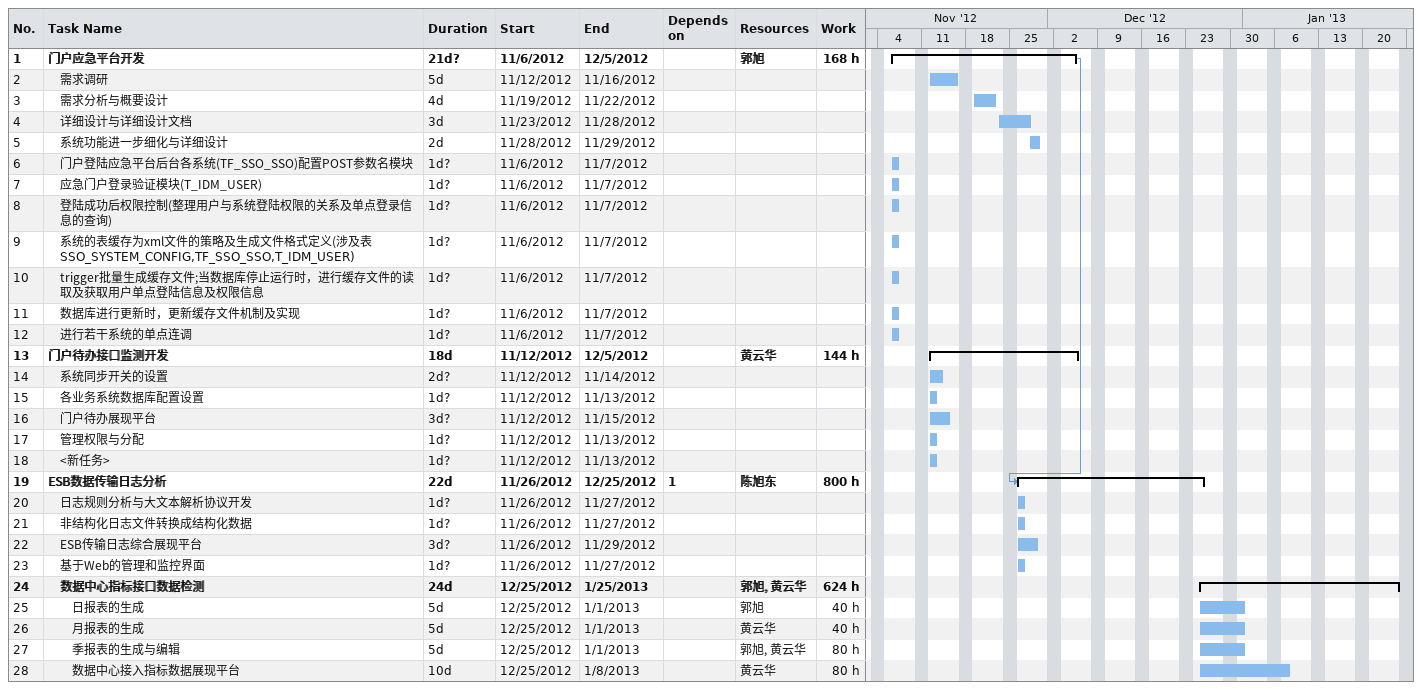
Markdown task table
| ID | Level | Task | Duration | Start | Finish | Predecessors | Resources | Work (h) |
|---|---|---|---|---|---|---|---|---|
| 1 | 1 | **门户应急平台开发** | 21d? | 2012-11-06 | 2012-12-05 |  | 郭旭 | 168 |
| 2 | 2 | 需求调研 | 5d | 2012-11-12 | 2012-11-16 |  |  |  |
| 3 | 2 | 需求分析与概要设计 | 4d | 2012-11-19 | 2012-11-22 |  |  |  |
| 4 | 2 | 详细设计与详细设计文档 | 3d | 2012-11-23 | 2012-11-28 |  |  |  |
| 5 | 2 | 系统功能进一步细化与详细设计 | 2d | 2012-11-28 | 2012-11-29 |  |  |  |
| 6 | 2 | 门户登陆应急平台后台各系统(TF_SSO_SSO)配置POST参数名模块 | 1d? | 2012-11-06 | 2012-11-07 |  |  |  |
| 7 | 2 | 应急门户登录验证模块(T_IDM_USER) | 1d? | 2012-11-06 | 2012-11-07 |  |  |  |
| 8 | 2 | 登陆成功后权限控制(整理用户与系统登陆权限的关系及单点登录信息的查询) | 1d? | 2012-11-06 | 2012-11-07 |  |  |  |
| 9 | 2 | 系统的表缓存为xml文件的策略及生成文件格式定义(涉及表SSO_SYSTEM_CONFIG,TF_SSO_SSO,T_IDM_USER) | 1d? | 2012-11-06 | 2012-11-07 |  |  |  |
| 10 | 2 | trigger批量生成缓存文件;当数据库停止运行时，进行缓存文件的读取及获取用户单点登陆信息及权限信息 | 1d? | 2012-11-06 | 2012-11-07 |  |  |  |
| 11 | 2 | 数据库进行更新时，更新缓存文件机制及实现 | 1d? | 2012-11-06 | 2012-11-07 |  |  |  |
| 12 | 2 | 进行若干系统的单点连调 | 1d? | 2012-11-06 | 2012-11-07 |  |  |  |
| 13 | 1 | **门户待办接口监测开发** | 18d | 2012-11-12 | 2012-12-05 |  | 黄云华 | 144 |
| 14 | 2 | 系统同步开关的设置 | 2d? | 2012-11-12 | 2012-11-14 |  |  |  |
| 15 | 2 | 各业务系统数据库配置设置 | 1d? | 2012-11-12 | 2012-11-13 |  |  |  |
| 16 | 2 | 门户待办展现平台 | 3d? | 2012-11-12 | 2012-11-15 |  |  |  |
| 17 | 2 | 管理权限与分配 | 1d? | 2012-11-12 | 2012-11-13 |  |  |  |
| 18 | 2 | <新任务> | 1d? | 2012-11-12 | 2012-11-13 |  |  |  |
| 19 | 1 | **ESB数据传输日志分析** | 22d | 2012-11-26 | 2012-12-25 | 1 | 陈旭东 | 800 |
| 20 | 2 | 日志规则分析与大文本解析协议开发 | 1d? | 2012-11-26 | 2012-11-27 |  |  |  |
| 21 | 2 | 非结构化日志文件转换成结构化数据 | 1d? | 2012-11-26 | 2012-11-27 |  |  |  |
| 22 | 2 | ESB传输日志综合展现平台 | 3d? | 2012-11-26 | 2012-11-29 |  |  |  |
| 23 | 2 | 基于Web的管理和监控界面 | 1d? | 2012-11-26 | 2012-11-27 |  |  |  |
| 24 | 2 | **数据中心指标接口数据检测** | 24d | 2012-12-25 | 2013-01-25 |  | 郭旭, 黄云华 | 624 |
| 25 | 3 | 日报表的生成 | 5d | 2012-12-25 | 2013-01-01 |  | 郭旭 | 40 |
| 26 | 3 | 月报表的生成 | 5d | 2012-12-25 | 2013-01-01 |  | 黄云华 | 40 |
| 27 | 3 | 季报表的生成与编辑 | 5d | 2012-12-25 | 2013-01-01 |  | 郭旭, 黄云华 | 80 |
| 28 | 3 | 数据中心接入指标数据展现平台 | 10d | 2012-12-25 | 2013-01-08 |  | 黄云华 | 80 |
